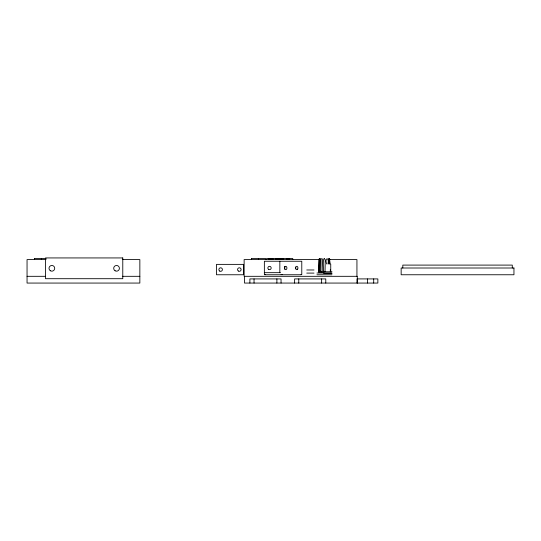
<?xml version="1.0" encoding="UTF-8"?>
<svg xmlns="http://www.w3.org/2000/svg" width="541" height="541" viewBox="0 0 541 541"><rect width="100%" height="100%" fill="white"/><g stroke="black" fill="none" stroke-linecap="round" stroke-linejoin="round"><path stroke-width="0.81" d="M265.557 259.572L265.557 258.497L251.524 258.497L251.538 259.572L251.524 258.497M323.829 271.751C323.606 271.812 322.118 254.358 325.242 259.741L325.04 271.751M34.455 259.572L34.475 258.497M318.933 271.568L319.278 259.741L320.252 258.598L319.738 271.352L319.325 272.001L318.899 271.136M322.213 271.136L322.389 259.741C322.835 258.26 320.854 258.415 320.989 259.741L320.759 271.305L321.435 272.022L322.152 271.467M318.473 271.751L318.947 259.741L319.4 258.598L318.947 259.741M319.643 271.623L319.738 271.136M328.908 263.988L328.712 258.679L329.51 259.322M326.541 263.988C324.417 257.009 329.611 257.083 327.968 263.988M319.278 259.741L319.454 259.098M330.389 271.751L330.287 269.756M328.685 258.808L329.564 259.504L329.733 263.988M320.042 258.632L319.69 258.808M318.507 271.568L318.527 271.136M330.375 271.623L330.341 271.136M282.233 274.537L281.07 274.537M265.212 274.537L264.38 274.537M264.887 274.618L264.421 274.618M323.721 271.623L323.592 271.136M320.847 271.623L320.752 271.136M301.087 274.517L301.783 274.517L301.783 261.242L264.366 261.242L264.366 274.436M46.107 258.497L34.441 258.497L34.441 259.572M289.719 258.497L266.591 258.497L266.591 259.572M290.037 258.497L292.755 258.497L292.755 259.572M46.107 259.572L27.05 259.592L27.05 283.065L139.849 283.065L139.849 259.592L122.3 259.592M319.521 259.592L244.133 259.592L244.133 276.316L357.29 276.316L357.29 283.065M329.645 259.592L356.938 259.592L356.938 276.316M306.747 269.979L314.017 269.979M323.68 271.778L331.985 271.778M318.433 272.137L324.012 272.137M264.393 272.671L280.36 272.671M316.945 273.002L331.91 273.002M306.747 273.097L314.017 273.097M323.68 273.333L331.985 273.333M264.671 274.747L301.323 274.747M316.945 274.76L331.91 274.76M27.05 276.316L45.444 276.316M122.3 276.316L139.849 276.316M324.289 258.639L324.201 258.666M329.922 259.741L329.516 258.659L330.078 263.994M512.286 268.005L512.286 265.097L402.808 265.097L402.808 268.005M373.696 278.913L373.696 283.065M367.467 278.913L367.467 283.065M357.08 283.065L357.08 278.913L377.855 278.913L377.855 283.065L244.485 283.065L244.485 276.316M330.74 264.089L330.74 271.778M325.777 283.065L325.777 278.913L294.615 278.913L294.615 283.065M321.625 278.913L321.625 283.065M298.767 278.913L298.767 283.065M289.117 258.497L289.117 259.572M288.211 258.497L288.211 259.572M287.535 258.497L287.535 259.572M287.474 258.497L287.474 259.572M286.588 258.497L286.635 259.572M283.044 258.497L283.044 259.572M282.145 258.497L282.145 259.572M281.685 258.497L281.719 259.572M281.05 283.065L281.05 278.913L249.888 278.913L249.888 283.065M280.285 258.497L280.285 259.572M279.954 258.497L279.954 259.572M279.839 261.242L279.839 272.671M279.562 258.497L279.562 259.572M278.716 258.497L278.716 259.572M277.08 258.497L277.08 259.572M276.891 278.913L276.891 283.065M276.512 258.497L276.512 259.572M275.612 258.497L275.612 259.572M272.806 258.497L272.806 259.572M272.306 258.497L272.306 259.572M271.305 258.497L271.305 259.572M270.507 258.497L270.507 259.572M269.533 258.497L269.533 259.572M269.323 258.497L269.276 259.572M269.154 258.497L269.154 259.572M258.463 258.497L258.463 259.572M254.04 278.913L254.04 283.065M41.373 258.497L41.373 259.572M295.609 267.078A1.664 1.177 90 0 1 295.684 268.735M284.397 266.747A1.664 1.177 90 0 1 284.498 269.093M122.78 257.935L45.512 257.935L45.512 278.703L122.78 278.703L122.78 257.935M243.491 264.373L216.488 264.373L216.488 274.76L243.491 274.76L243.491 264.373M513.95 268.005L401.152 268.005L401.152 274.76L513.95 274.76L513.95 268.005M115.118 270.791A2.854 2.854 0 0 0 119.405 268.316A2.854 2.854 0 0 0 115.118 265.847A2.854 2.854 0 0 0 115.118 270.791M50.428 270.791A2.854 2.854 0 0 0 54.715 268.316A2.854 2.854 0 0 0 50.428 265.847A2.854 2.854 0 0 0 50.428 270.791M268.6 269.377A1.664 1.664 0 0 0 271.176 268.093A1.664 1.664 0 0 0 268.776 266.503A1.664 1.664 0 0 0 268.6 269.377M284.864 266.896A1.664 1.177 90 0 0 285.513 269.621A1.664 1.177 90 0 0 286.858 267.464A1.664 1.177 90 0 0 284.864 266.896M297.645 269.093A1.664 1.177 -90 0 0 296.995 266.368A1.664 1.177 -90 0 0 295.65 268.519A1.664 1.177 -90 0 0 297.645 269.093M219.754 271.095A1.765 1.765 0 0 0 222.405 269.567A1.765 1.765 0 0 0 219.754 268.038A1.765 1.765 0 0 0 219.754 271.095M238.31 271A1.765 1.765 0 0 0 241.097 269.736A1.765 1.765 0 0 0 238.601 267.957A1.765 1.765 0 0 0 238.31 271"/></g></svg>
